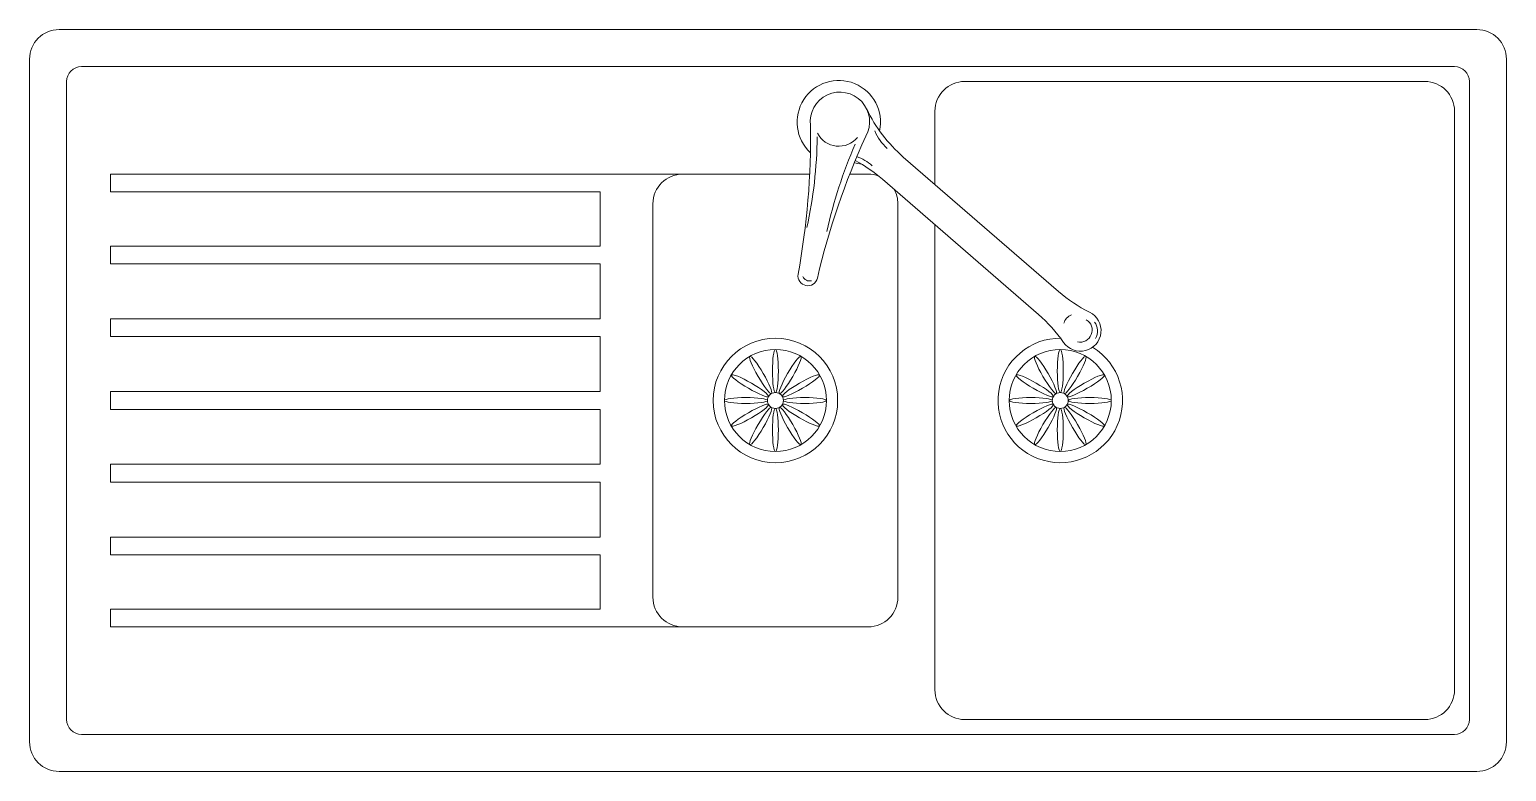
# Model space of a CAD drawing. Header units: metres. Extents: x -353 to 1688, y -477 to 135.
# Drawn here: x 1140.941 to 1145.318, y -260.477 to -258.279 of the extents above; entities that cross this region are included whole.
import ezdxf

# ---------------------------------------------------------------- set-up
doc = ezdxf.new("R2010")
doc.units = ezdxf.units.M
doc.header["$MEASUREMENT"] = 0

# ---------------------------------------------------------------- blocks, each defined once
blk = doc.blocks.new('A$C6DD140BA')
at = {"lineweight": 5}
for p, q in [((975, 499.77), (20, 499.77)), ((0, 479.77), (0, 20)), ((995, 479.77), (995, 20)), ((960, 474.77), (35, 474.77)), ((25, 464.77), (25, 35)), ((940, 464.77), (630, 464.77)), ((970, 464.77), (970, 35)), ((610, 444.77), (610, 395.43)), ((960, 55), (960, 444.77)), ((693.14, 323.37), (588.67, 413.91)), ((54.52, 402.39), (54.52, 390.39)), ((525.58, 402.39), (54.52, 402.39)), ((565, 402.39), (552.57, 402.39)), ((574.54, 399.01), (679.71, 307.87)), ((384.5, 390.39), (54.52, 390.39)), ((219.51, 390.39), (242.23, 390.39)), ((384.5, 390.39), (384.5, 353.89)), ((420, 382.39), (420, 117.39)), ((585, 117.39), (585, 382.39)), ((610, 368.28), (610, 55)), ((54.52, 353.89), (54.52, 341.89)), ((384.5, 353.89), (54.52, 353.89)), ((384.5, 341.89), (54.52, 341.89)), ((384.5, 341.89), (384.5, 304.89)), ((54.52, 304.89), (54.52, 292.89)), ((384.5, 304.89), (54.52, 304.89)), ((384.5, 292.89), (54.52, 292.89)), ((384.5, 292.89), (384.5, 255.89)), ((54.52, 255.89), (54.52, 243.89)), ((384.5, 255.89), (54.52, 255.89)), ((384.5, 255.89), (54.52, 255.89)), ((384.5, 243.89), (54.52, 243.89)), ((384.5, 243.89), (54.52, 243.89)), ((384.5, 243.89), (384.5, 206.89)), ((54.52, 206.89), (54.52, 194.89)), ((384.5, 206.89), (54.52, 206.89)), ((384.5, 194.89), (54.52, 194.89)), ((384.5, 194.89), (384.5, 157.89)), ((54.52, 157.89), (54.52, 145.89)), ((384.5, 157.89), (54.52, 157.89)), ((384.5, 145.89), (54.52, 145.89)), ((384.5, 145.89), (384.5, 109.39)), ((54.52, 109.39), (54.52, 97.39)), ((384.5, 109.39), (54.52, 109.39)), ((54.52, 97.39), (565, 97.39)), ((630, 35), (940, 35)), ((35, 25), (960, 25)), ((20, 0), (975, 0))]:
    blk.add_line(p, q, dxfattribs=at)
for centre, radius in [((502.5, 249.89), 41.93), ((502.5, 249.89), 34.36), ((694.41, 249.89), 34.36), ((502.5, 249.89), 5.37), ((694.41, 249.89), 5.37)]:
    blk.add_circle(centre, radius, dxfattribs=at)
for centre, radius, start, end in [((20, 479.77), 20, 90, 180), ((975, 479.77), 20, 0, 90), ((35, 464.77), 10, 90, 180), ((960, 464.77), 10, 0, 90), ((545.2, 437.38), 28.09, 347.94159, 227.04717), ((630, 444.77), 20, 90, 180), ((940, 444.77), 20, 0, 90), ((545.94, 437.62), 20, 330.79808, 186.86083), ((654.15, 489.49), 100, 205.60995, 229.09706), ((23.3, 426.44), 502.86, 349.51266, 1.00232), ((1023.16, 217.52), 505.59, 155.41495, 166.87349), ((545.2, 437.38), 16.19, 207.42803, 320.65461), ((596.81, 442.06), 29.28, 201.23002, 229.73704), ((219.53, 431.77), 311.17, 347.88396, 359.21302), ((843.44, 296.98), 313.44, 156.40163, 167.68971), ((500.03, 89.15), 325.66, 79.28202, 80.16735), ((509.06, 323.43), 100, 49.097, 61.81968), ((547.86, 386.42), 29.28, 47.59067, 71.33291), ((440, 382.39), 20, 90, 180), ((565, 382.39), 20, 68.93767, 90), ((565, 382.39), 20, 0, 29.23412), ((524.31, 333.84), 6.64, 170.71955, 346.93936), ((525.55, 335.3), 4.91, 202.34884, 285.33209), ((758.62, 398.95), 100, 229.09706, 243.5995), ((707.98, 296.94), 13.89, 214.59455, 63.5995), ((614.23, 232.28), 100, 34.59455, 49.097), ((704.3, 300.28), 7.59, 107.90798, 167.16079), ((707.78, 297.32), 8.12, 257.13943, 59.22021), ((709.86, 296.78), 9.65, 327.96651, 38.22172), ((694.41, 249.89), 41.93, 89.08428, 58.73704), ((440, 117.39), 20, 180, 270), ((565, 117.39), 20, 270, 0), ((630, 55), 20, 180, 270), ((940, 55), 20, 270, 0), ((35, 35), 10, 180, 270), ((960, 35), 10, 270, 0), ((20, 20), 20, 180, 270), ((975, 20), 20, 270, 0)]:
    blk.add_arc(centre, radius, start, end, dxfattribs=at)
for centre, major_axis in [((492.57, 267.09), (7.25, -12.55)), ((502.5, 269.75), (0, -14.5)), ((512.43, 267.09), (-7.25, -12.55)), ((684.48, 267.09), (7.25, -12.55)), ((694.41, 269.75), (0, -14.5)), ((704.34, 267.09), (-7.25, -12.55)), ((485.3, 259.82), (12.55, -7.25)), ((519.7, 259.82), (-12.55, -7.25)), ((677.21, 259.82), (12.55, -7.25)), ((711.61, 259.82), (-12.55, -7.25)), ((482.64, 249.89), (14.5, 0)), ((522.36, 249.89), (-14.5, 0)), ((674.54, 249.89), (14.5, 0)), ((714.27, 249.89), (-14.5, 0)), ((485.3, 239.96), (12.55, 7.25)), ((492.57, 232.68), (7.25, 12.55)), ((502.5, 230.02), (0, 14.5)), ((512.43, 232.68), (-7.25, 12.55)), ((519.7, 239.96), (-12.55, 7.25)), ((677.21, 239.96), (12.55, 7.25)), ((684.48, 232.68), (7.25, 12.55)), ((694.41, 230.02), (0, 14.5)), ((704.34, 232.68), (-7.25, 12.55)), ((711.61, 239.96), (-12.55, 7.25))]:
    blk.add_ellipse(centre, major_axis=major_axis, ratio=0.137964, dxfattribs=at)

msp = doc.modelspace()

# ---------------------------------------------------------------- block references
at = {"xscale": 0.004399187800483027, "yscale": 0.004399187800483027, "zscale": 0.004399187800483027}
msp.add_blockref('A$C6DD140BA', (1140.94114, -260.47726), dxfattribs=at)

doc.saveas('drawing.dxf')
